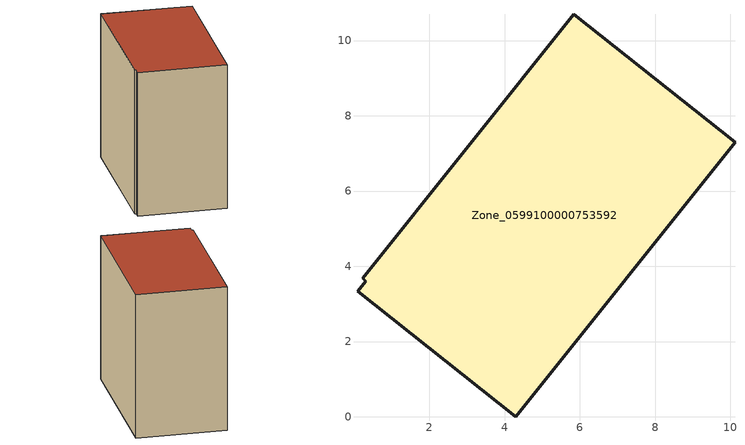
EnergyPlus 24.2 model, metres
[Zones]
Zone_0599100000753592
 floor ground (C_G): 0.09,3.33 0.3,3.6 0.22,3.68 5.83,10.7 10.12,7.3 4.29,0 z0.54
 wall outside (C_F): 4.29,0 10.12,7.3 5.83,10.7 0.22,3.68 0.3,3.6 0.09,3.33 4.29,0 z0.54:9.63
 roof outside (C_R): 0.3,3.6 0.09,3.33 4.29,0 10.12,7.3 5.83,10.7 0.22,3.68 z9.63
[BUILDING]
Pand.0599100000753592: North Axis=0; Terrain=City; Loads Convergence Tolerance Value=0.04; Temperature Convergence Tolerance Value=0.4; Solar Distribution=FullExterior; Maximum Number of Warmup Days=25; Minimum Number of Warmup Days=1
[Site:Location]
Rotterdam.The.Hague.AP_ZH_NLD Design_Conditions: Latitude=51.96; Longitude=4.45; Time Zone=1; Elevation=-4.5
[SITE:GROUNDTEMPERATURE:BUILDINGSURFACE]
18, 18, 18, 18, 18, 18, 18, 18, 18, 18, 18, 18
[MATERIAL] Thermal Absorptance=0.9; Solar Absorptance=0.7; Visible Absorptance=0.7
Name | Roughness | Thickness | Conductivity | Density | Specific Heat
G.TC.2006-2014 | MediumSmooth | 0.15 | 0.06 | 540 | 1210
F.TC.2006-2014 | Rough | 0.3 | 0.12 | 1920 | 840
R.TC.2006-2014 | MediumRough | 0.2 | 0.08 | 1500 | 1000
[CONSTRUCTION]
C_G: G.TC.2006-2014
C_F: F.TC.2006-2014
C_R: R.TC.2006-2014
[ZONE]
Zone_0599100000753592: Type=1; Multiplier=1; Ceiling Height=Autocalculate; Volume=Autocalculate; Floor Area=autocalculate; Part of Total Floor Area=Yes
[ZONEINFILTRATION:DESIGNFLOWRATE]
Infil_Zone_0599100000753592: Zone or ZoneList or Space or SpaceList=Zone_0599100000753592; Schedule=AlwaysOn; Design Flow Rate Calculation Method=Flow/Area; Flow Rate per Floor Area=0.0015; Constant Term Coefficient=1; Temperature Term Coefficient=0; Velocity Term Coefficient=0; Velocity Squared Term Coefficient=0
[HVACTEMPLATE:ZONE:IDEALLOADSAIRSYSTEM]
Zone_0599100000753592: Maximum Heating Supply Air Temperature=50; Minimum Cooling Supply Air Temperature=13; Maximum Heating Supply Air Humidity Ratio=0.0156; Minimum Cooling Supply Air Humidity Ratio=0.0077; Heating Limit=NoLimit; Cooling Limit=NoLimit; Dehumidification Control Type=ConstantSensibleHeatRatio; Cooling Sensible Heat Ratio=0.7; Dehumidification Setpoint=60; Humidification Control Type=None; Humidification Setpoint=30; Outdoor Air Method=None; Outdoor Air Flow Rate per Person=0.00944; Outdoor Air Flow Rate per Zone Floor Area=0; Outdoor Air Flow Rate per Zone=0; Demand Controlled Ventilation Type=None; Outdoor Air Economizer Type=NoEconomizer; Heat Recovery Type=None; Sensible Heat Recovery Effectiveness=0.7; Latent Heat Recovery Effectiveness=0.65
[ZONECONTROL:THERMOSTAT]
ThermostatControl_Zone_0599100000753592: Zone or ZoneList=Zone_0599100000753592; Control Type Schedule=DualSetpointControlType; Control 1=Thermostat_Zone_0599100000753592; Temperature Difference Between Cutout And Setpoint=0
[THERMOSTATSETPOINT:DUALSETPOINT]
Thermostat_Zone_0599100000753592: Heating Setpoint Temperature Schedule=HeatingSetpoint_Zone_0599100000753592; Cooling Setpoint Temperature Schedule=CoolingSetpoint_Zone_0599100000753592
[SCHEDULE:COMPACT]
HeatingSetpoint_Zone_0599100000753592: Through: 12/31, For: AllDays, Until: 24:00, 21
CoolingSetpoint_Zone_0599100000753592: Through: 12/31, For: AllDays, Until: 24:00, 24
DualSetpointControlType: Through: 12/31, For: AllDays, Until: 24:00, 4
AlwaysOn: Through: 12/31, For: AllDays, Until: 24:00, 1
